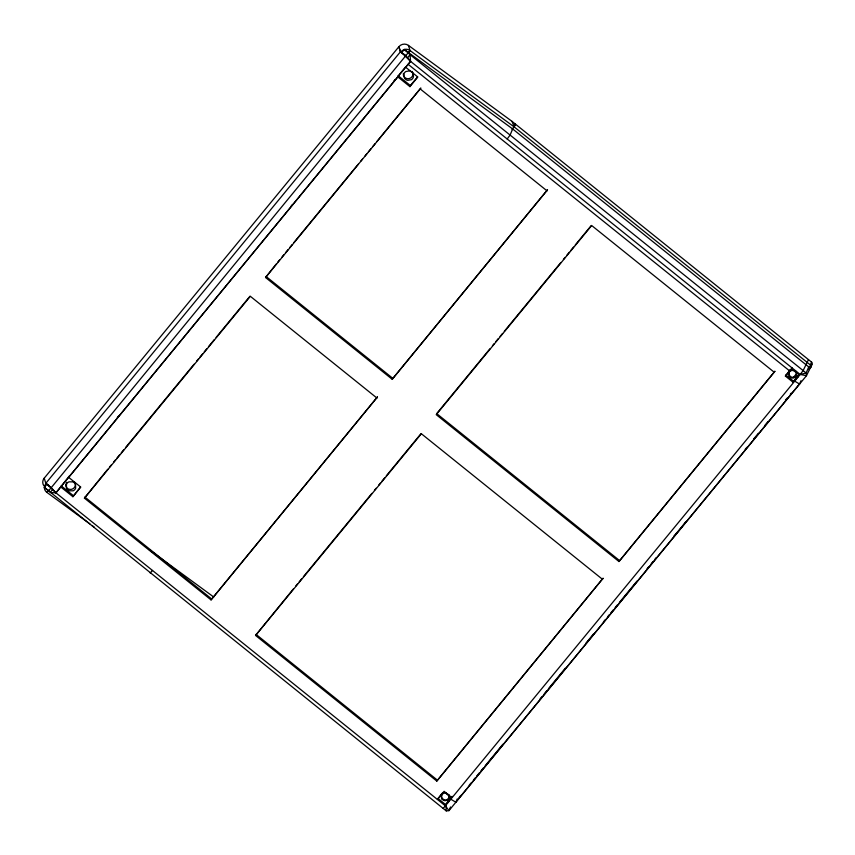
<?xml version="1.0" encoding="UTF-8"?>
<svg xmlns="http://www.w3.org/2000/svg" width="855" height="855" viewBox="0 0 855 855"><rect width="100%" height="100%" fill="white"/><g stroke="black" fill="none" stroke-linecap="round" stroke-linejoin="round"><path stroke-width="1.28" d="M811.523 362.071A1.945 1.913 22.7 0 1 811.823 364.775L806.457 375.698L800.205 374.469L410.571 61.357L401.668 52.689L404.287 49.494L512.669 128.966L810.23 368.11L810.337 364.925L811.523 362.071L511.963 121.325L408.434 45.39A6.808 6.423 -17 0 0 398.911 46.683L44.236 478.169A6.808 6.423 -17 0 0 43.851 485.758M44.236 478.169L45.807 483.321L51.236 487.66L55.928 492.865L69.073 476.342M60.758 486.955L72.899 496.702L80.787 487.104L68.656 477.347L69.105 476.278M72.899 496.702L80.445 486.987M211.057 599.911L377.408 396.987L211.057 599.911L84.431 498.144L107.73 469.267M392.199 379.278L547.499 189.81L392.199 379.278L265.563 277.512L276.165 264.077M397.81 76.886L398.259 75.806L410.389 85.553L409.94 86.633L397.81 76.886L68.656 477.347M265.563 277.512L420.863 88.033L376.863 141.567M436.798 781.085L603.032 578.311L436.798 781.085L255.57 635.447L293.233 589.084M512.647 128.945L510.104 135.079L507.175 139.002M512.156 129.586L515.458 124.135M409.94 86.633L417.839 77.025L405.708 67.278L410.571 61.357L405.772 55.703L400.493 51.834L403.998 49.537A6.808 6.423 -17 0 1 410.015 50.541L514.283 127L515.469 124.146M442.035 793.301L437.418 799.457L444.098 791.324L451.675 797.416L444.995 805.549L452.124 796.347M449.484 809.418L450.51 806.97M457.265 798.901L455.854 802.257L451.013 799.318M618.967 561.532L774.876 371.316L618.967 561.532L436.232 414.664L591.681 225.528L774.427 372.395M791.912 367.618L791.463 368.697L799.04 374.789L792.97 382.174L785.392 376.082L790.095 369.841L789.635 370.91L408.145 64.317M792.97 382.174L798.891 374.458M808.488 359.634L803.123 370.568L800.205 374.469L443.211 808.456M800.985 380.71L799.575 384.077L794.723 381.138M810.23 368.11L811.427 365.256M448.073 799.927L449.089 797.501M400.493 51.834L398.911 46.683L400.439 51.802L45.807 483.321L44.332 487.094A6.808 6.423 -17 0 0 46.854 492.352L89.85 523.88M790.319 394.273L791.121 393.215M407.461 57.873L410.069 54.677L404.287 49.494M448.971 810.636L446.246 810.903L44.364 487.382L46.982 484.187L55.906 492.833L445.541 805.987L448.971 810.636L806.457 375.698L806.158 373.004L808.712 366.891L809.022 369.584M48.543 490.3L46.854 492.362L48.265 490.631M408.605 52.262L410.015 50.541L408.434 45.39M51.236 487.66L408.401 52.508M117.317 417.635L119.027 415.53M290.796 206.547L292.528 204.463M393.482 81.62L395.181 79.568M397.714 76.49L405.313 67.235M55.928 492.865L410.55 61.346L410.069 54.677L806.158 373.004L800.205 374.469M410.389 85.553L417.497 76.918M277.864 262.025L279.553 259.963M282.086 256.874L283.785 254.811M285.474 252.759L288.017 249.671M289.706 247.608L292.25 244.519M293.938 242.457L358.245 164.224M360.789 161.135L362.477 159.073M365.021 155.984L366.71 153.921M368.398 151.869L370.942 148.781M372.63 146.718L375.174 143.629M109.429 467.204L111.118 465.141M113.662 462.053L115.35 460.001M117.039 457.938L119.582 454.849M121.271 452.787L123.815 449.698M125.503 447.635L194.074 364.219M196.607 361.131L198.307 359.068M199.995 357.016L202.539 353.927M204.227 351.865L206.771 348.776M208.46 346.713L214.381 339.51M216.08 337.447L249.938 296.247M84.431 498.144L250.333 296.3L376.959 398.067M489.904 348.829L436.681 413.596L619.415 560.463M492.437 345.751L494.126 343.689M495.815 341.637L498.347 338.559M500.047 336.496L502.58 333.418M504.268 331.355L560.869 262.485M563.413 259.407L565.102 257.344M566.79 255.292L569.323 252.204M571.012 250.152L573.545 247.063M575.233 245.011L591.286 225.485M295.777 585.996L297.465 583.944M299.154 581.881L301.697 578.792M303.386 576.74L371.904 493.378M374.437 490.3L376.125 488.237M378.669 485.148L380.357 483.096M382.046 481.034L384.59 477.945M386.278 475.882L420.959 433.699M255.57 635.447L421.355 433.742L602.583 579.391M785.392 376.082L791.463 368.697M793.301 377.589L796.689 373.475M447.678 802.845L449.377 800.782M794.167 381.287L796.593 378.338M809.803 367.233L811.823 364.775M459.167 797.416L460.845 795.374M469.256 785.147L470.934 783.095M473.467 780.027L475.145 777.986M476.823 775.934L479.345 772.867M481.034 770.825L483.556 767.758M485.234 765.706L502.89 744.224M540.029 698.941L541.717 696.9M544.24 693.833L546.762 690.765M548.44 688.713L565.251 668.257M585.825 643.302L593.37 634.121M603.438 621.884L605.116 619.843M607.627 616.776L609.305 614.734M610.983 612.693L613.505 609.636M615.173 607.595L617.695 604.538M619.373 602.497L636.986 581.069M647.043 568.821L648.721 566.79M651.232 563.723L652.91 561.682M654.588 559.64L656.266 557.599M745.218 449.324L746.885 447.293M753.512 439.203L758.364 433.293M764.84 425.405L768.079 421.472M456.014 801.905L799.724 383.713M408.316 52.604L410.015 50.541M51.215 487.66L48.585 490.834L44.364 487.382M52.775 489.381L50.135 492.555L55.906 492.833M787.519 397.757L785.414 400.097M150.181 572.957L152.511 570.467M149.272 549.744L213.739 597.025M45.807 483.321L48.981 485.651M91.998 525.462L94.146 527.033M400.439 51.802L405.772 55.693M514.272 126.978L810.337 364.925A1.945 1.913 22.7 0 1 810.636 367.618M798.217 376.36L797.672 375.933L797.758 377.44M785.841 375.014L793.419 381.106M420.414 89.112L547.05 190.879M266.012 276.432L392.648 378.209M256.019 634.367L437.247 780.017M84.88 497.076L211.506 598.842M445.434 792.959L449.591 796.294M61.207 485.875L73.583 495.825M437.899 798.41L445.989 804.908L446.246 810.903M511.963 121.325L514.283 127M685.913 521.571A19.483 1.101 -51.2 0 1 673.9 536.064M412.163 71.414A4.873 4.596 -17.1 0 1 409.15 78.628A4.873 4.596 -17.1 0 1 403.4 73.423M74.385 481.878A4.873 4.596 -17 0 1 71.895 489.252A4.873 4.596 -17 0 1 65.76 484.454M66.081 483.278A4.873 4.596 -17 0 1 66.701 482.209M449.313 796.796A3.901 3.815 22.7 0 1 443.467 799.414A3.901 3.815 22.7 0 1 443.179 793.045M449.099 794.819A3.901 3.815 22.7 0 1 449.335 795.802M796.4 375.121A3.901 3.815 22.7 0 1 789.71 375.751A3.901 3.815 22.7 0 1 792.414 369.723M795.973 371.305A3.901 3.815 22.7 0 1 796.465 372.192M403.752 74.599L404.575 78.243A5.109 5.002 22.7 0 0 407.76 80.349L411.447 79.686A4.767 4.67 22.7 0 0 413.467 76.64L412.655 72.996A5.109 5.002 22.7 0 0 409.47 70.89L405.783 71.553A4.767 4.67 22.7 0 0 403.752 74.599M66.423 484.422L66.53 488.12A5.109 5.012 22.7 0 0 69.266 490.781L73.038 490.823A4.767 4.67 22.7 0 0 75.635 488.237L75.539 484.539A5.109 5.012 22.7 0 0 72.803 481.889L69.031 481.835A4.767 4.67 22.7 0 0 66.423 484.422M442.046 799.104A3.901 3.815 22.7 0 0 448.736 798.474A3.901 3.815 22.7 0 0 444.75 793.066A3.901 3.815 22.7 0 0 442.046 799.104M789.411 376.478A3.901 3.815 22.7 0 0 796.101 375.837A3.901 3.815 22.7 0 0 792.115 370.439A3.901 3.815 22.7 0 0 789.411 376.478"/></g></svg>
